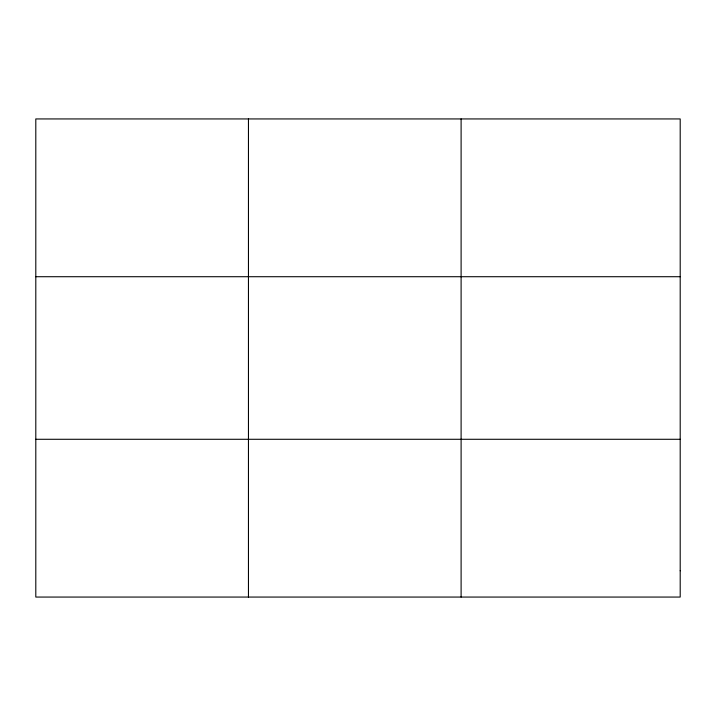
<?xml version="1.0" encoding="UTF-8"?>
<svg xmlns="http://www.w3.org/2000/svg" width="716" height="716" viewBox="0 0 716 716"><rect width="100%" height="100%" fill="white"/><g stroke="black" fill="none" stroke-linecap="round" stroke-linejoin="round"><path stroke-width="1.07" d="M248.452 118.937L248.452 597.063M461.104 118.937L461.104 597.063M35.8 276.716L680.2 276.716M35.8 439.284L680.2 439.284M680.2 570.759L680.2 597.063L35.8 597.063L35.8 118.937L680.2 118.937L680.2 570.759"/></g></svg>
